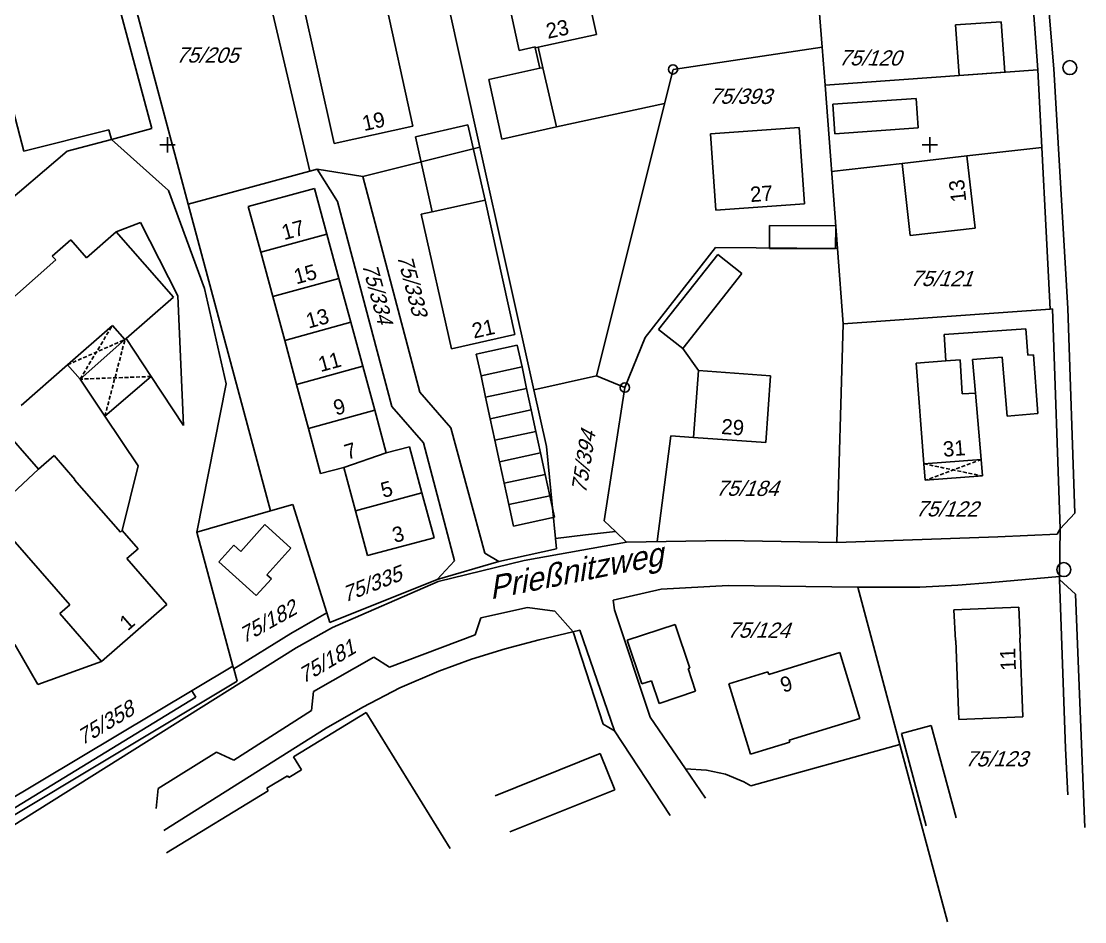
# Model space of a CAD drawing. Extents: x 4459737 to 4461180, y 5304018 to 5304640.
# Drawn here: x 4460380.8 to 4460520.3, y 5304098.2 to 5304216.2 of the extents above; entities that cross this region are included whole.
import ezdxf

# ---------------------------------------------------------------- set-up
doc = ezdxf.new("R2010")
doc.units = 0
doc.header["$MEASUREMENT"] = 0
doc.linetypes.add('DASHED', pattern=[0.75, 0.5, -0.25])
for name, color, linetype in [('1', 7, 'CONTINUOUS'), ('10', 7, 'CONTINUOUS'), ('14', 7, 'CONTINUOUS'), ('15', 7, 'CONTINUOUS'), ('3', 7, 'CONTINUOUS'), ('4', 7, 'CONTINUOUS'), ('5', 7, 'CONTINUOUS'), ('6', 7, 'CONTINUOUS'), ('7', 7, 'CONTINUOUS')]:
    doc.layers.add(name, color=color, linetype=linetype)
doc.styles.add('txt', font='TXT', dxfattribs={"height": 0.2})

# ---------------------------------------------------------------- blocks, each defined once
blk = doc.blocks.new('3')
at = {"layer": '1', "color": 2, "linetype": 'CONTINUOUS'}
blk.add_circle((0, 0), 0.917, dxfattribs=at)
blk = doc.blocks.new('10')
at = {"layer": '1', "color": 2, "linetype": 'CONTINUOUS'}
blk.add_circle((0, 0), 0.61, dxfattribs=at)
blk = doc.blocks.new('400')
at = {"layer": '15', "color": 7, "linetype": 'CONTINUOUS'}
for p, q in [((-1, 0), (0, 0)), ((0, 0), (0, 1)), ((0, 0), (1, 0)), ((0, -1), (0, 0))]:
    blk.add_line(p, q, dxfattribs=at)

msp = doc.modelspace()

# ---------------------------------------------------------------- linework, layer by layer
at = {"layer": '10', "color": 30, "linetype": 'CONTINUOUS'}
for p, q in [((4460397.96, 5304202.15), (4460386.87, 5304243.36)), ((4460516.26, 5304209.98), (4460513.43, 5304243.95)), ((4460372.84, 5304230.89), (4460381.17, 5304199.18)), ((4460418.69, 5304196.57), (4460411.13, 5304228.61)), ((4460518.11, 5304178.56), (4460516.26, 5304209.98)), ((4460451.04, 5304202.38), (4460465.2, 5304205.42)), ((4460392.65, 5304200.72), (4460397.96, 5304202.15)), ((4460392.32, 5304201.97), (4460381.17, 5304199.18)), ((4460386.86, 5304199.16), (4460392.65, 5304200.72)), ((4460392.65, 5304200.72), (4460392.32, 5304201.97)), ((4460400.14, 5304194.04), (4460392.65, 5304200.72)), ((4460514.69, 5304199.67), (4460504.85, 5304198.55)), ((4460386.86, 5304199.16), (4460377.25, 5304191.01)), ((4460487.11, 5304196.52), (4460496.36, 5304197.58)), ((4460404.86, 5304181.15), (4460400.14, 5304194.04)), ((4460396.45, 5304189.83), (4460393.26, 5304188.62)), ((4460401.38, 5304180.22), (4460396.45, 5304189.83)), ((4460402.13, 5304163.21), (4460401.38, 5304180.22)), ((4460407.7, 5304168.65), (4460404.86, 5304181.15)), ((4460519.04, 5304151.71), (4460518.11, 5304178.56)), ((4460469.64, 5304170.41), (4460467.61, 5304173.29)), ((4460402.13, 5304163.21), (4460397.88, 5304169.63)), ((4460407.7, 5304168.65), (4460403.87, 5304149.22)), ((4460396.16, 5304157.92), (4460391.8, 5304164.43)), ((4460466.03, 5304161.85), (4460464.22, 5304147.98)), ((4460469.02, 5304161.64), (4460466.03, 5304161.85)), ((4460394.06, 5304149.43), (4460396.16, 5304157.92)), ((4460519.04, 5304151.71), (4460517.11, 5304149.64)), ((4460446.8, 5304145.53), (4460460.22, 5304147.91)), ((4460435.5, 5304142.74), (4460446.8, 5304145.53)), ((4460421.64, 5304136.72), (4460435.5, 5304142.74)), ((4460519.11, 5304141.1), (4460517.03, 5304143.02)), ((4460520.32, 5304110.5), (4460519.11, 5304141.1)), ((4460447.21, 5304139.36), (4460441.13, 5304138)), ((4460450.8, 5304138.85), (4460447.21, 5304139.36)), ((4460441.13, 5304138), (4460440.38, 5304135.78)), ((4460453.24, 5304136.17), (4460450.8, 5304138.85)), ((4460421.64, 5304136.72), (4460416.88, 5304134.08)), ((4460440.38, 5304135.78), (4460429.15, 5304131.52)), ((4460457.14, 5304124.03), (4460453.24, 5304136.17)), ((4460374.59, 5304107.54), (4460416.88, 5304134.08)), ((4460379.99, 5304134.48), (4460382.99, 5304129.27)), ((4460427.07, 5304132.83), (4460419.14, 5304128.35)), ((4460429.15, 5304131.52), (4460427.07, 5304132.83)), ((4460382.99, 5304129.27), (4460391.36, 5304132.26)), ((4460403.19, 5304128.44), (4460403.71, 5304127.58)), ((4460419.14, 5304128.35), (4460418.9, 5304125.86)), ((4460377.71, 5304111.71), (4460403.71, 5304127.58)), ((4460418.9, 5304125.86), (4460408.72, 5304119.31)), ((4460457.14, 5304124.03), (4460458.64, 5304123.17)), ((4460406.43, 5304120.37), (4460398.79, 5304115.61)), ((4460408.72, 5304119.31), (4460406.43, 5304120.37)), ((4460398.52, 5304112.98), (4460398.79, 5304115.61))]:
    msp.add_line(p, q, dxfattribs=at)
at = {"layer": '3', "color": 7, "linetype": 'CONTINUOUS'}
for p, q in [((4460483.56, 5304243.39), (4460485.88, 5304212.8)), ((4460433.45, 5304233.61), (4460440.98, 5304199.72)), ((4460514.17, 5304209.82), (4460512.92, 5304226.79)), ((4460394.01, 5304224.77), (4460402.74, 5304192.23)), ((4460485.88, 5304212.8), (4460466.32, 5304209.9)), ((4460486.26, 5304207.81), (4460485.88, 5304212.8)), ((4460466.32, 5304209.9), (4460456.3, 5304169.74)), ((4460486.26, 5304207.81), (4460514.17, 5304209.82)), ((4460514.17, 5304209.82), (4460515.79, 5304178.47)), ((4460486.26, 5304207.81), (4460487.88, 5304186.43)), ((4460440.98, 5304199.72), (4460425.62, 5304195.86)), ((4460440.98, 5304199.72), (4460448.06, 5304167.89)), ((4460402.74, 5304192.23), (4460419.66, 5304196.83)), ((4460419.66, 5304196.83), (4460422.3, 5304192.59)), ((4460419.66, 5304196.83), (4460425.62, 5304195.86)), ((4460425.62, 5304195.86), (4460433.09, 5304167.6)), ((4460422.3, 5304192.59), (4460429.42, 5304165.7)), ((4460402.74, 5304192.23), (4460413.53, 5304152)), ((4460471.88, 5304186.54), (4460462.67, 5304174.74)), ((4460487.88, 5304186.43), (4460471.88, 5304186.54)), ((4460488.62, 5304176.55), (4460487.88, 5304186.43)), ((4460488.62, 5304176.55), (4460515.79, 5304178.47)), ((4460515.79, 5304178.47), (4460516.11, 5304178.49)), ((4460516.11, 5304178.49), (4460517.11, 5304149.64)), ((4460488.62, 5304176.55), (4460487.81, 5304147.89)), ((4460460.01, 5304168.18), (4460462.67, 5304174.74)), ((4460448.06, 5304167.89), (4460456.3, 5304169.74)), ((4460456.3, 5304169.74), (4460460.01, 5304168.18)), ((4460433.09, 5304167.6), (4460437.17, 5304162.91)), ((4460449.71, 5304160.47), (4460448.06, 5304167.89)), ((4460460.01, 5304168.18), (4460457.28, 5304150.69)), ((4460429.42, 5304165.7), (4460433.57, 5304160.93)), ((4460437.17, 5304162.91), (4460441.62, 5304146.46)), ((4460433.57, 5304160.93), (4460437.67, 5304145.45)), ((4460449.71, 5304160.47), (4460450.92, 5304148.41)), ((4460403.87, 5304149.22), (4460413.53, 5304152)), ((4460413.53, 5304152), (4460416.44, 5304152.85)), ((4460416.44, 5304152.85), (4460420.9, 5304138.66)), ((4460457.28, 5304150.69), (4460458.76, 5304149.29)), ((4460403.87, 5304149.22), (4460408.57, 5304131.65)), ((4460454.82, 5304148.88), (4460458.76, 5304149.29)), ((4460460.22, 5304147.91), (4460458.76, 5304149.29)), ((4460517.11, 5304149.64), (4460516.71, 5304148.94)), ((4460517.11, 5304149.64), (4460517.03, 5304143.41)), ((4460450.92, 5304148.41), (4460454.82, 5304148.88)), ((4460450.92, 5304148.41), (4460451.05, 5304147.05)), ((4460473.19, 5304148.13), (4460460.22, 5304147.91)), ((4460473.19, 5304148.13), (4460487.81, 5304147.89)), ((4460487.81, 5304147.89), (4460508.93, 5304148.59)), ((4460508.93, 5304148.59), (4460516.71, 5304148.94)), ((4460441.62, 5304146.46), (4460443.47, 5304145.37)), ((4460443.47, 5304145.37), (4460451.05, 5304147.05)), ((4460435.39, 5304143.01), (4460437.67, 5304145.45)), ((4460435.39, 5304143.01), (4460443.47, 5304145.37)), ((4460421.31, 5304137.37), (4460435.39, 5304143.01)), ((4460473.56, 5304142.21), (4460464.75, 5304141.73)), ((4460473.56, 5304142.21), (4460490.57, 5304142.01)), ((4460498.67, 5304142.03), (4460503.66, 5304142.27)), ((4460503.66, 5304142.27), (4460508.11, 5304142.62)), ((4460508.11, 5304142.62), (4460517.03, 5304143.41)), ((4460517.03, 5304143.02), (4460517.03, 5304143.41)), ((4460517.03, 5304143.02), (4460517.79, 5304120.84)), ((4460458.46, 5304140.29), (4460464.75, 5304141.73)), ((4460490.57, 5304142.01), (4460498.67, 5304142.03)), ((4460496.08, 5304121.39), (4460490.57, 5304142.01)), ((4460458.46, 5304140.29), (4460458.62, 5304139.05)), ((4460419.37, 5304137.77), (4460420.9, 5304138.66)), ((4460421.31, 5304137.37), (4460420.9, 5304138.66)), ((4460458.62, 5304139.05), (4460463.32, 5304124.96)), ((4460419.37, 5304137.77), (4460416.18, 5304135.95)), ((4460416.18, 5304135.95), (4460408.7, 5304131.31)), ((4460454.09, 5304136.37), (4460448.76, 5304135.09)), ((4460454.09, 5304136.37), (4460458.64, 5304123.17)), ((4460444.29, 5304133.92), (4460439.89, 5304132.57)), ((4460448.76, 5304135.09), (4460444.29, 5304133.92)), ((4460439.89, 5304132.57), (4460435.58, 5304130.98)), ((4460378.33, 5304113.57), (4460408.57, 5304131.65)), ((4460408.57, 5304131.65), (4460408.7, 5304131.31)), ((4460409.14, 5304129.7), (4460408.7, 5304131.31)), ((4460435.58, 5304130.98), (4460430.5, 5304128.82)), ((4460409.14, 5304129.7), (4460376.69, 5304110.21)), ((4460430.5, 5304128.82), (4460425.62, 5304126.27)), ((4460425.62, 5304126.27), (4460420.83, 5304123.53)), ((4460467.96, 5304118.18), (4460463.32, 5304124.96)), ((4460399.53, 5304110.13), (4460420.83, 5304123.53)), ((4460465.96, 5304112.09), (4460458.64, 5304123.17)), ((4460476.51, 5304115.97), (4460496.08, 5304121.39)), ((4460496.08, 5304121.39), (4460502.3, 5304098.15)), ((4460518.09, 5304114.77), (4460517.79, 5304120.84)), ((4460467.96, 5304118.18), (4460470.58, 5304114.36)), ((4460470.72, 5304118.03), (4460467.96, 5304118.18)), ((4460473.18, 5304117.5), (4460470.72, 5304118.03)), ((4460475.59, 5304116.47), (4460473.18, 5304117.5)), ((4460475.59, 5304116.47), (4460476.51, 5304115.97))]:
    msp.add_line(p, q, dxfattribs=at)
at = {"layer": '5', "color": 1, "linetype": 'CONTINUOUS'}
for p, q in [((4460451.12, 5304237.79), (4460456.29, 5304214.47)), ((4460425.82, 5304231.34), (4460432.21, 5304202.47)), ((4460446.15, 5304212.39), (4460442.04, 5304231.15)), ((4460421.87, 5304200.18), (4460415.48, 5304229.02)), ((4460503.37, 5304215.74), (4460509.36, 5304216.15)), ((4460509.36, 5304216.15), (4460509.84, 5304209.52)), ((4460503.83, 5304209.1), (4460503.37, 5304215.74)), ((4460456.29, 5304214.47), (4460448.64, 5304212.81)), ((4460448.22, 5304212.85), (4460446.15, 5304212.39)), ((4460448.25, 5304212.72), (4460448.22, 5304212.85)), ((4460448.64, 5304212.81), (4460448.25, 5304212.72)), ((4460442.14, 5304208.56), (4460448.84, 5304210.04)), ((4460448.84, 5304210.04), (4460449.23, 5304210.12)), ((4460449.23, 5304210.12), (4460451.04, 5304202.38)), ((4460509.84, 5304209.52), (4460503.83, 5304209.1)), ((4460443.86, 5304200.74), (4460442.14, 5304208.56)), ((4460487.26, 5304205.32), (4460498.2, 5304206.08)), ((4460487.53, 5304201.46), (4460487.26, 5304205.32)), ((4460498.2, 5304206.08), (4460498.47, 5304202.22)), ((4460432.21, 5304202.47), (4460421.87, 5304200.18)), ((4460432.53, 5304201.07), (4460439.39, 5304202.61)), ((4460439.39, 5304202.61), (4460441.66, 5304192.75)), ((4460451.04, 5304202.38), (4460443.86, 5304200.74)), ((4460471.24, 5304201.43), (4460482.88, 5304202.26)), ((4460482.88, 5304202.26), (4460483.58, 5304192.25)), ((4460498.47, 5304202.22), (4460487.53, 5304201.46)), ((4460434.74, 5304191.23), (4460432.53, 5304201.07)), ((4460471.94, 5304191.44), (4460471.24, 5304201.43)), ((4460496.36, 5304197.58), (4460504.85, 5304198.55)), ((4460504.85, 5304198.55), (4460505.93, 5304189.08)), ((4460497.44, 5304188.11), (4460496.36, 5304197.58)), ((4460410.61, 5304191.91), (4460419.31, 5304194.28)), ((4460419.31, 5304194.28), (4460420.93, 5304188.31)), ((4460434.74, 5304191.23), (4460441.66, 5304192.75)), ((4460441.66, 5304192.75), (4460445.59, 5304175.13)), ((4460412.24, 5304185.94), (4460410.61, 5304191.91)), ((4460433.3, 5304190.91), (4460434.74, 5304191.23)), ((4460483.58, 5304192.25), (4460471.94, 5304191.44)), ((4460437.26, 5304173.26), (4460433.3, 5304190.91)), ((4460389.38, 5304185.2), (4460393.26, 5304188.62)), ((4460393.26, 5304188.62), (4460400.78, 5304180.05)), ((4460412.24, 5304185.94), (4460420.93, 5304188.31)), ((4460420.93, 5304188.31), (4460422.5, 5304182.5)), ((4460478.96, 5304186.42), (4460478.97, 5304189.41)), ((4460478.97, 5304189.41), (4460487.66, 5304189.39)), ((4460487.66, 5304189.39), (4460487.65, 5304186.4)), ((4460505.93, 5304189.08), (4460497.44, 5304188.11)), ((4460384.9, 5304185.43), (4460387.31, 5304187.55)), ((4460387.31, 5304187.55), (4460389.38, 5304185.2)), ((4460385.35, 5304184.92), (4460384.9, 5304185.43)), ((4460413.82, 5304180.12), (4460412.24, 5304185.94)), ((4460464.43, 5304175.79), (4460472.18, 5304185.62)), ((4460472.18, 5304185.62), (4460475.36, 5304183.12)), ((4460487.65, 5304186.4), (4460478.96, 5304186.42)), ((4460373.3, 5304174.28), (4460385.35, 5304184.92)), ((4460475.36, 5304183.12), (4460467.61, 5304173.29)), ((4460413.82, 5304180.12), (4460422.5, 5304182.5)), ((4460422.5, 5304182.5), (4460424.06, 5304176.75)), ((4460400.78, 5304180.05), (4460394.58, 5304174.61)), ((4460415.38, 5304174.36), (4460413.82, 5304180.12)), ((4460392.79, 5304176.34), (4460386.9, 5304171.17)), ((4460394.43, 5304174.48), (4460392.79, 5304176.34)), ((4460415.38, 5304174.36), (4460424.06, 5304176.75)), ((4460424.06, 5304176.75), (4460425.63, 5304170.97)), ((4460467.61, 5304173.29), (4460464.43, 5304175.79)), ((4460501.87, 5304175.12), (4460512.61, 5304175.87)), ((4460512.61, 5304175.87), (4460512.85, 5304172.42)), ((4460394.58, 5304174.61), (4460394.43, 5304174.48)), ((4460416.94, 5304168.58), (4460415.38, 5304174.36)), ((4460445.59, 5304175.13), (4460437.26, 5304173.26)), ((4460502.11, 5304171.7), (4460501.87, 5304175.12)), ((4460440.51, 5304172.56), (4460445.89, 5304173.72)), ((4460445.89, 5304173.72), (4460446.51, 5304170.89)), ((4460441.14, 5304169.73), (4460440.51, 5304172.56)), ((4460498.2, 5304171.4), (4460502.11, 5304171.7)), ((4460502.11, 5304171.7), (4460504, 5304171.8)), ((4460504, 5304171.8), (4460504.24, 5304167.35)), ((4460509.48, 5304172.17), (4460505.61, 5304171.84)), ((4460505.61, 5304171.84), (4460505.99, 5304167.44)), ((4460510.15, 5304164.45), (4460509.48, 5304172.17)), ((4460512.85, 5304172.42), (4460513.6, 5304172.47)), ((4460513.6, 5304172.47), (4460514.18, 5304164.8)), ((4460386.9, 5304171.17), (4460380.81, 5304165.83)), ((4460416.94, 5304168.58), (4460425.63, 5304170.97)), ((4460425.63, 5304170.97), (4460427.19, 5304165.2)), ((4460441.14, 5304169.73), (4460446.51, 5304170.89)), ((4460446.51, 5304170.89), (4460447.12, 5304168.08)), ((4460469.02, 5304161.64), (4460469.64, 5304170.41)), ((4460469.64, 5304170.41), (4460479.11, 5304169.74)), ((4460499.21, 5304158.19), (4460498.2, 5304171.4)), ((4460441.74, 5304166.92), (4460441.14, 5304169.73)), ((4460479.11, 5304169.74), (4460478.49, 5304160.97)), ((4460418.51, 5304162.8), (4460416.94, 5304168.58)), ((4460441.74, 5304166.92), (4460447.12, 5304168.08)), ((4460447.12, 5304168.08), (4460447.73, 5304165.25)), ((4460504.24, 5304167.35), (4460505.99, 5304167.44)), ((4460505.99, 5304167.44), (4460506.75, 5304158.77)), ((4460442.35, 5304164.09), (4460441.74, 5304166.92)), ((4460418.51, 5304162.8), (4460427.19, 5304165.2)), ((4460427.19, 5304165.2), (4460428.71, 5304159.61)), ((4460442.35, 5304164.09), (4460447.73, 5304165.25)), ((4460447.73, 5304165.25), (4460448.34, 5304162.44)), ((4460514.18, 5304164.8), (4460510.15, 5304164.45)), ((4460377.95, 5304163.32), (4460383.08, 5304157.47)), ((4460442.96, 5304161.28), (4460442.35, 5304164.09)), ((4460420.09, 5304156.91), (4460418.51, 5304162.8)), ((4460442.96, 5304161.28), (4460448.34, 5304162.44)), ((4460448.34, 5304162.44), (4460448.95, 5304159.62)), ((4460428.71, 5304159.61), (4460431.74, 5304160.43)), ((4460431.74, 5304160.43), (4460433.38, 5304154.4)), ((4460443.57, 5304158.46), (4460442.96, 5304161.28)), ((4460478.49, 5304160.97), (4460469.02, 5304161.64)), ((4460383.08, 5304157.47), (4460385.14, 5304159.27)), ((4460385.14, 5304159.27), (4460387.87, 5304156.15)), ((4460423.12, 5304157.72), (4460428.71, 5304159.61)), ((4460443.57, 5304158.46), (4460448.95, 5304159.62)), ((4460448.95, 5304159.62), (4460449.55, 5304156.8)), ((4460383.08, 5304157.47), (4460376.78, 5304151.6)), ((4460423.12, 5304157.72), (4460420.09, 5304156.91)), ((4460424.67, 5304152.01), (4460423.12, 5304157.72)), ((4460444.17, 5304155.64), (4460443.57, 5304158.46)), ((4460506.75, 5304158.77), (4460499.21, 5304158.19)), ((4460387.87, 5304156.15), (4460387.81, 5304156.1)), ((4460387.81, 5304156.1), (4460393.83, 5304149.23)), ((4460444.17, 5304155.64), (4460449.55, 5304156.8)), ((4460449.55, 5304156.8), (4460450.16, 5304153.99)), ((4460444.78, 5304152.83), (4460444.17, 5304155.64)), ((4460424.67, 5304152.01), (4460433.38, 5304154.4)), ((4460433.38, 5304154.4), (4460434.97, 5304148.49)), ((4460444.78, 5304152.83), (4460450.16, 5304153.99)), ((4460450.16, 5304153.99), (4460450.77, 5304151.17)), ((4460426.24, 5304146.15), (4460424.67, 5304152.01)), ((4460445.39, 5304150.01), (4460444.78, 5304152.83)), ((4460387.18, 5304139.7), (4460376.78, 5304151.6)), ((4460450.77, 5304151.17), (4460445.39, 5304150.01)), ((4460393.83, 5304149.23), (4460394.06, 5304149.43)), ((4460394.06, 5304149.43), (4460396.15, 5304147.03)), ((4460409.61, 5304146.7), (4460412.77, 5304150.21)), ((4460412.77, 5304150.21), (4460416.18, 5304147.14)), ((4460434.97, 5304148.49), (4460426.24, 5304146.15)), ((4460396.15, 5304147.03), (4460394.69, 5304145.75)), ((4460406.76, 5304145.32), (4460408.72, 5304147.5)), ((4460408.72, 5304147.5), (4460409.61, 5304146.7)), ((4460416.18, 5304147.14), (4460413.04, 5304143.64)), ((4460394.69, 5304145.75), (4460399.93, 5304139.76)), ((4460411.65, 5304140.91), (4460406.76, 5304145.32)), ((4460413.04, 5304143.64), (4460413.63, 5304143.11)), ((4460413.63, 5304143.11), (4460411.65, 5304140.91)), ((4460385.87, 5304138.55), (4460387.18, 5304139.7)), ((4460399.93, 5304139.76), (4460391.36, 5304132.26)), ((4460503.16, 5304139.04), (4460511.68, 5304139.38)), ((4460511.68, 5304139.38), (4460511.85, 5304135.34)), ((4460391.36, 5304132.26), (4460385.87, 5304138.55)), ((4460503.38, 5304135.04), (4460503.16, 5304139.04)), ((4460460.31, 5304135.05), (4460466.61, 5304137.12)), ((4460466.61, 5304137.12), (4460468.51, 5304131.41)), ((4460511.85, 5304135.34), (4460511.79, 5304135.33)), ((4460511.79, 5304135.33), (4460512.2, 5304125)), ((4460462.21, 5304129.32), (4460460.31, 5304135.05)), ((4460503.43, 5304135.04), (4460503.38, 5304135.04)), ((4460503.82, 5304124.66), (4460503.43, 5304135.04)), ((4460478.87, 5304130.58), (4460488.18, 5304133.45)), ((4460488.18, 5304133.45), (4460490.84, 5304124.81)), ((4460468.51, 5304131.41), (4460468.3, 5304131.34)), ((4460468.3, 5304131.34), (4460469.28, 5304128.37)), ((4460463.51, 5304129.75), (4460462.21, 5304129.32)), ((4460464.49, 5304126.78), (4460463.51, 5304129.75)), ((4460473.66, 5304129.33), (4460478.77, 5304130.9)), ((4460478.77, 5304130.9), (4460478.87, 5304130.58)), ((4460469.28, 5304128.37), (4460464.49, 5304126.78)), ((4460476.49, 5304120.11), (4460473.66, 5304129.33)), ((4460416.53, 5304119.78), (4460426.05, 5304125.58)), ((4460426.05, 5304125.58), (4460437.08, 5304107.73)), ((4460490.84, 5304124.81), (4460481.54, 5304121.96)), ((4460512.2, 5304125), (4460503.82, 5304124.66)), ((4460496.29, 5304122.84), (4460500.18, 5304123.89)), ((4460499.53, 5304110.71), (4460496.29, 5304122.84)), ((4460500.18, 5304123.89), (4460503.45, 5304111.77)), ((4460481.63, 5304121.69), (4460476.49, 5304120.11)), ((4460481.54, 5304121.96), (4460481.63, 5304121.69)), ((4460442.99, 5304114.64), (4460456.77, 5304120.22)), ((4460456.77, 5304120.22), (4460458.7, 5304115.46)), ((4460417.58, 5304118.06), (4460416.53, 5304119.78)), ((4460413.04, 5304115.64), (4460415.75, 5304117.29)), ((4460415.75, 5304117.29), (4460415.91, 5304117.04)), ((4460415.91, 5304117.04), (4460417.58, 5304118.06)), ((4460413.23, 5304115.33), (4460413.04, 5304115.64)), ((4460399.87, 5304107.19), (4460413.23, 5304115.33)), ((4460458.7, 5304115.46), (4460444.9, 5304109.92))]:
    msp.add_line(p, q, dxfattribs=at)
at = {"layer": '6', "color": 1, "linetype": 'CONTINUOUS'}
for p, q in [((4460448.25, 5304212.72), (4460448.84, 5304210.04)), ((4460448.64, 5304212.81), (4460449.23, 5304210.12)), ((4460388.55, 5304169.29), (4460394.43, 5304174.48)), ((4460397.88, 5304169.63), (4460394.58, 5304174.61)), ((4460386.9, 5304171.17), (4460388.55, 5304169.29)), ((4460391.8, 5304164.43), (4460388.55, 5304169.29)), ((4460397.88, 5304169.63), (4460391.8, 5304164.43)), ((4460499.21, 5304158.19), (4460499.38, 5304156.02)), ((4460506.75, 5304158.77), (4460506.92, 5304156.59)), ((4460499.38, 5304156.02), (4460506.92, 5304156.59))]:
    msp.add_line(p, q, dxfattribs=at)
at = {"layer": '6', "color": 1, "linetype": 'DASHED'}
for p, q in [((4460388.55, 5304169.29), (4460392.79, 5304176.34)), ((4460386.9, 5304171.17), (4460394.43, 5304174.48)), ((4460391.8, 5304164.43), (4460394.43, 5304174.48)), ((4460397.88, 5304169.63), (4460388.55, 5304169.29)), ((4460499.21, 5304158.19), (4460506.92, 5304156.59)), ((4460506.75, 5304158.77), (4460499.38, 5304156.02))]:
    msp.add_line(p, q, dxfattribs=at)

# ---------------------------------------------------------------- block references
at = {"layer": '1', "color": 2, "linetype": 'CONTINUOUS'}
for name, p in [('10', (4460466.32, 5304209.9)), ('3', (4460518.36, 5304210.13)), ('10', (4460460.01, 5304168.18)), ('3', (4460517.58, 5304144.31))]:
    msp.add_blockref(name, p, dxfattribs=at)
at = {"layer": '15', "color": 7, "linetype": 'CONTINUOUS'}
for p in [(4460400, 5304200), (4460500, 5304200)]:
    msp.add_blockref('400', p, dxfattribs=at)

# ---------------------------------------------------------------- texts
at = {"layer": '14', "color": 7, "linetype": 'CONTINUOUS', "style": 'txt', "oblique": 20}
msp.add_text('Prie%%223nitzweg', height=3, rotation=11.3103, dxfattribs=at).set_placement((4460442.4, 5304140.4))
at = {"layer": '4', "color": 2, "linetype": 'CONTINUOUS', "style": 'txt', "oblique": 20}
for s, rotation, p in [('75/205', 359.7003, (4460401.1, 5304210.8)), ('75/120', 359.7021, (4460488.01, 5304210.43)), ('75/393', 359.7003, (4460471, 5304205.4)), ('75/334', 285.0003, (4460425.5, 5304184.29)), ('75/333', 284.5998, (4460430.1, 5304185.4)), ('75/121', 359.7003, (4460497.4, 5304181.5)), ('75/394', 81, (4460454.9, 5304154.2)), ('75/184', 359.7003, (4460471.9, 5304154)), ('75/122', 359.7003, (4460498.1, 5304151.3)), ('75/335', 21.3003, (4460423.3, 5304140)), ('75/182', 29.1996, (4460410, 5304134.6)), ('75/124', 359.7003, (4460473.4, 5304135.4)), ('75/181', 30.5064, (4460417.81, 5304129.33)), ('75/358', 30.9951, (4460388.81, 5304121.23))]:
    msp.add_text(s, height=2, rotation=rotation, dxfattribs=at).set_placement(p)
msp.add_text('75/123', height=2, dxfattribs=at).set_placement((4460504.59, 5304118.51))
at = {"layer": '7', "color": 1, "linetype": 'CONTINUOUS', "style": 'txt'}
for s, rotation, p in [('23', 12.1023, (4460449.9, 5304213.9)), ('19', 12.5172, (4460425.8, 5304201.8)), ('13', 96.5061, (4460504.8, 5304192.6)), ('27', 3.987, (4460476.5, 5304192.5)), ('17', 15.255, (4460415.3, 5304187.5)), ('15', 15.3333, (4460416.9, 5304181.7)), ('13', 15.3945, (4460418.5, 5304175.9)), ('21', 12.7179, (4460440.2, 5304174.6)), ('11', 15.3774, (4460420.1, 5304170.2)), ('9', 15.4557, (4460422.1, 5304164.5)), ('29', 355.9527, (4460472.6, 5304162.1)), ('7', 17.4141, (4460423.6, 5304158.7)), ('31', 4.3983, (4460501.8, 5304159.1)), ('5', 15.3441, (4460428.3, 5304153.7)), ('3', 14.9886, (4460429.8, 5304147.8)), ('1', 41.1903, (4460394.8, 5304136.2)), ('11', 92.0655, (4460511.3, 5304131.1)), ('6', 197.0766, (4460481.6, 5304130.5))]:
    msp.add_text(s, height=2, rotation=rotation, dxfattribs=at).set_placement(p)

doc.saveas('drawing.dxf')
